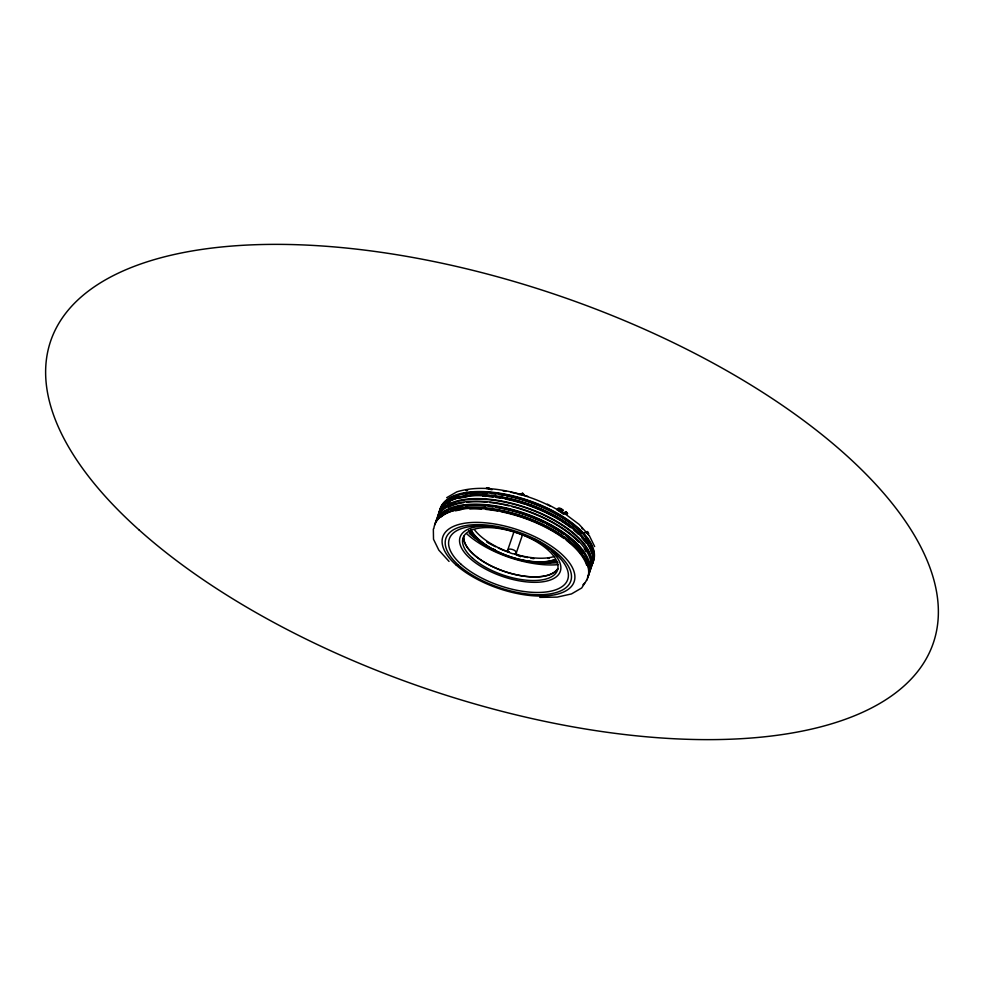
<?xml version="1.0" encoding="UTF-8"?>
<svg xmlns="http://www.w3.org/2000/svg" width="984" height="984" viewBox="0 0 984 984"><rect width="100%" height="100%" fill="white"/><g stroke="black" fill="none" stroke-linecap="round" stroke-linejoin="round"><path stroke-width="1.48" d="M557.338 509.281C558.248 506.711 561.975 508.789 563.156 510.278L562.221 511.077L559.33 509.269L558.248 510.29M558.481 509.331L558.666 511.188M466.207 490.401L467.757 489.798M520.081 494.669L522.676 493.255L523.931 495.444L523.402 493.722M523.623 495.112L522.344 494.288L524.115 494.927M507.769 549.945L513.919 531.963M520.61 556.723L516.133 553.869L518.187 555.812M516.28 552.996A4.526 2.017 18.9 0 0 510.573 549.097A4.526 2.017 18.9 0 0 509.22 552.319A4.526 2.017 18.9 0 0 516.28 552.996L522.442 535.013M562.221 511.077C562.614 508.765 556.833 507.227 557.227 510.29M563.192 514.361L565.763 512.959L567.534 513.587L566.095 511.914L562.467 513.254M563.5 513.328L566.095 511.914M567.534 513.587L566.44 513.365L566.821 512.381M565.579 513.463L567.042 513.771M584.631 532.984L587.227 531.581L588.481 533.771L587.952 532.049M586.722 533.131L588.001 533.943L588.666 533.254M593.684 551.224L594.274 551.643L593.61 552.344M586.993 579.699L581.679 587.989L571.483 593.93L557.129 597.116L539.761 597.374M486.157 488.372L488.507 487.695L491.938 489.811M582.417 528.875L581.925 528.199M466.108 490.598L467.486 490.512M446.674 497.683L456.871 491.816C480.253 484.78 505.087 489.589 527.916 496.428M487.449 488.568L490.733 489.368M486.207 488.531L488.335 488.212L490.733 489.515M519.048 494.595L522.676 493.255M562.393 510.561L563.156 510.278M515.321 554.164L516.133 553.869M584.803 532.467L587.227 531.581M547.842 558.358L549.404 558.371M559.515 508.753L562.983 510.794M547.362 504.14L564.816 513.673L579.096 524.374L589.219 535.53M565.911 512.43L566.649 512.898M587.042 532.098L587.78 532.565M522.492 493.771L523.23 494.239M449.061 561.433L438.815 550.117L433.513 539.257L433.341 528.949M589.342 535.69L594.644 546.551M551.397 550.942A52.951 23.542 18.9 0 1 536.551 582.294A52.951 23.542 18.9 0 1 465.075 553.279A52.951 23.542 18.9 0 1 490.622 526.268M494.755 526.637A52.951 23.542 18.9 0 1 497.596 526.993M534.706 539.257A52.951 23.542 18.9 0 1 539.712 542.122M542.172 543.709A52.951 23.542 18.9 0 1 549.244 549.01M584.902 582.688A80.959 35.99 18.9 0 1 582.909 584.779M433.846 528.556A80.959 35.99 18.9 0 1 522.43 517.08A80.959 35.99 18.9 0 1 586.489 580.388M455.432 510.844A80.024 35.584 18.9 0 1 461.238 509.7M469.774 508.9A80.024 35.584 18.9 0 1 481.606 509.048M485.899 509.404A80.024 35.584 18.9 0 1 497.867 511.09M500.893 511.68A80.024 35.584 18.9 0 1 520.88 517.006M522.283 517.473A80.024 35.584 18.9 0 1 563.918 538.469M566.304 540.253A80.024 35.584 18.9 0 1 586.71 565.357M440.647 517.252A80.024 35.584 18.9 0 1 521.2 516.071A80.024 35.584 18.9 0 1 587.411 565.714M434.67 524.976A80.959 35.99 18.9 0 1 524.164 516.637A80.959 35.99 18.9 0 1 587.436 578.248M435.445 522.738A80.959 35.99 18.9 0 1 526.366 514.915A80.959 35.99 18.9 0 1 587.571 577.227M441.422 515.013A80.024 35.584 18.9 0 1 443.464 513.353M451.336 509.245A80.024 35.584 18.9 0 1 462.332 506.526M465.42 506.133A80.024 35.584 18.9 0 1 485.53 506.096M488.445 506.391A80.024 35.584 18.9 0 1 492.91 506.944M495.924 507.4A80.024 35.584 18.9 0 1 500.462 508.211M501.975 508.507A80.024 35.584 18.9 0 1 539.982 520.893M541.298 521.495A80.024 35.584 18.9 0 1 544.103 522.836M546.895 524.238A80.024 35.584 18.9 0 1 563.77 534.423M566.206 536.194A80.024 35.584 18.9 0 1 582.922 552.701M441.742 514.078A80.024 35.584 18.9 0 1 522.283 512.898A80.024 35.584 18.9 0 1 588.493 562.553M435.764 521.803A80.959 35.99 18.9 0 1 525.259 513.476A80.959 35.99 18.9 0 1 588.518 575.087M436.785 518.826A80.959 35.99 18.9 0 1 526.28 510.487A80.959 35.99 18.9 0 1 589.539 572.098M439.221 515.444A80.024 35.584 18.9 0 1 440.795 513.168M448.433 507.203A80.024 35.584 18.9 0 1 463.673 502.615M466.76 502.221A80.024 35.584 18.9 0 1 486.871 502.184M489.786 502.467A80.024 35.584 18.9 0 1 501.803 504.3M503.316 504.595A80.024 35.584 18.9 0 1 508.999 505.85M511.864 506.563A80.024 35.584 18.9 0 1 578.752 542.122M584.262 548.789A80.024 35.584 18.9 0 1 586.034 551.532M438.557 516.502A80.024 35.584 18.9 0 1 524.201 507.313A80.024 35.584 18.9 0 1 590.498 566.686M437.671 516.219A80.959 35.99 18.9 0 1 527.166 507.879A80.959 35.99 18.9 0 1 590.437 569.49M438.692 513.23A80.959 35.99 18.9 0 1 528.187 504.903A80.959 35.99 18.9 0 1 591.458 566.513M447.855 503.058A80.024 35.584 18.9 0 1 450.352 501.606M459.762 498.162A80.024 35.584 18.9 0 1 467.117 496.809M482.91 496.219A80.024 35.584 18.9 0 1 485.936 496.379M488.79 496.6A80.024 35.584 18.9 0 1 493.181 497.055M496.157 497.437A80.024 35.584 18.9 0 1 500.684 498.15M505.222 499.011A80.024 35.584 18.9 0 1 525.222 504.325M526.625 504.804A80.024 35.584 18.9 0 1 544.546 511.988M545.96 512.664A80.024 35.584 18.9 0 1 560.683 520.696M561.901 521.471A80.024 35.584 18.9 0 1 570.646 527.584M574.016 530.302A80.024 35.584 18.9 0 1 578.457 534.312M581.704 537.645A80.024 35.584 18.9 0 1 586.169 543.205M441.459 508.912A80.024 35.584 18.9 0 1 519.835 501.619A80.024 35.584 18.9 0 1 591.753 553.045M438.495 514.952A80.959 35.99 18.9 0 1 522.787 502.074A80.959 35.99 18.9 0 1 592.725 563.069M439.774 510.069A80.959 35.99 18.9 0 1 529.269 501.729A80.959 35.99 18.9 0 1 592.54 563.34M446.736 501.496A80.024 35.584 18.9 0 1 458.175 495.739M465.161 494.103A80.024 35.584 18.9 0 1 468.199 493.648M469.749 493.464A80.024 35.584 18.9 0 1 487.031 493.205M491.323 493.562A80.024 35.584 18.9 0 1 495.752 494.066M498.753 494.497A80.024 35.584 18.9 0 1 503.291 495.259M506.317 495.838A80.024 35.584 18.9 0 1 581.753 533.365M585.615 537.83A80.024 35.584 18.9 0 1 589.035 542.774M443.28 504.595A80.024 35.584 18.9 0 1 522.356 498.876A80.024 35.584 18.9 0 1 592.835 549.871M439.577 511.791A80.959 35.99 18.9 0 1 528.174 500.315A80.959 35.99 18.9 0 1 592.233 563.623M502.984 490.893A69.384 30.848 18.9 0 1 506.071 491.373M510.721 492.221A69.384 30.848 18.9 0 1 550.068 506.071M559.871 511.705A69.384 30.848 18.9 0 1 562.319 513.316M557.928 568.752A50.135 22.288 18.9 0 1 505.469 571.839A50.135 22.288 18.9 0 1 463.55 537.572M557.694 568.691A49.901 22.189 18.9 0 1 503.931 571.237A49.901 22.189 18.9 0 1 463.858 536.169M554.619 556.427A49.901 22.189 18.9 0 1 514.62 554.004M509.134 552.184A49.901 22.189 18.9 0 1 474.571 529.872M554.644 559.65A49.901 22.189 18.9 0 1 508.15 555.948A49.901 22.189 18.9 0 1 470.918 529.822M554.816 559.798A50.135 22.288 18.9 0 1 508.088 556.083A50.135 22.288 18.9 0 1 470.684 529.822M556.71 561.274A55.104 24.502 18.9 0 1 468.593 530.548M556.022 561.483A63.099 28.056 18.9 0 1 550.228 561.852M471.299 533.5A63.099 28.056 18.9 0 1 468.999 531.335M557.854 562.627A66.002 29.348 18.9 0 1 540.819 562.614M495.259 549.958A66.002 29.348 18.9 0 1 492.529 548.641M484.62 544.373A66.002 29.348 18.9 0 1 469.233 533.353M558.051 564.656A68.905 30.639 18.9 0 1 466.908 533.968M533.894 558.654A62.619 27.847 18.9 0 1 530.819 558.149M527.744 557.571A62.619 27.847 18.9 0 1 514.927 554.299M509.294 552.442A62.619 27.847 18.9 0 1 498.285 548.014M495.678 546.784A62.619 27.847 18.9 0 1 486.871 542.122M139.027 529.896A466.441 207.39 18.9 0 0 905.12 684.987A466.441 207.39 18.9 0 0 431.853 261.117A466.441 207.39 18.9 0 0 139.027 529.896M472.504 558.1A49.901 22.189 18.9 0 0 554.459 574.693A49.901 22.189 18.9 0 0 503.833 529.355A49.901 22.189 18.9 0 0 472.504 558.1M461.102 564.312A62.619 27.847 18.9 0 0 563.943 585.136A62.619 27.847 18.9 0 0 500.413 528.236A62.619 27.847 18.9 0 0 461.102 564.312M458.396 565.037A66.002 29.348 18.9 0 0 566.796 586.981A66.002 29.348 18.9 0 0 499.823 527.006A66.002 29.348 18.9 0 0 458.396 565.037M455.986 564.865A69.384 30.848 18.9 0 0 569.945 587.94A69.384 30.848 18.9 0 0 499.54 524.878A69.384 30.848 18.9 0 0 455.986 564.865"/></g></svg>
